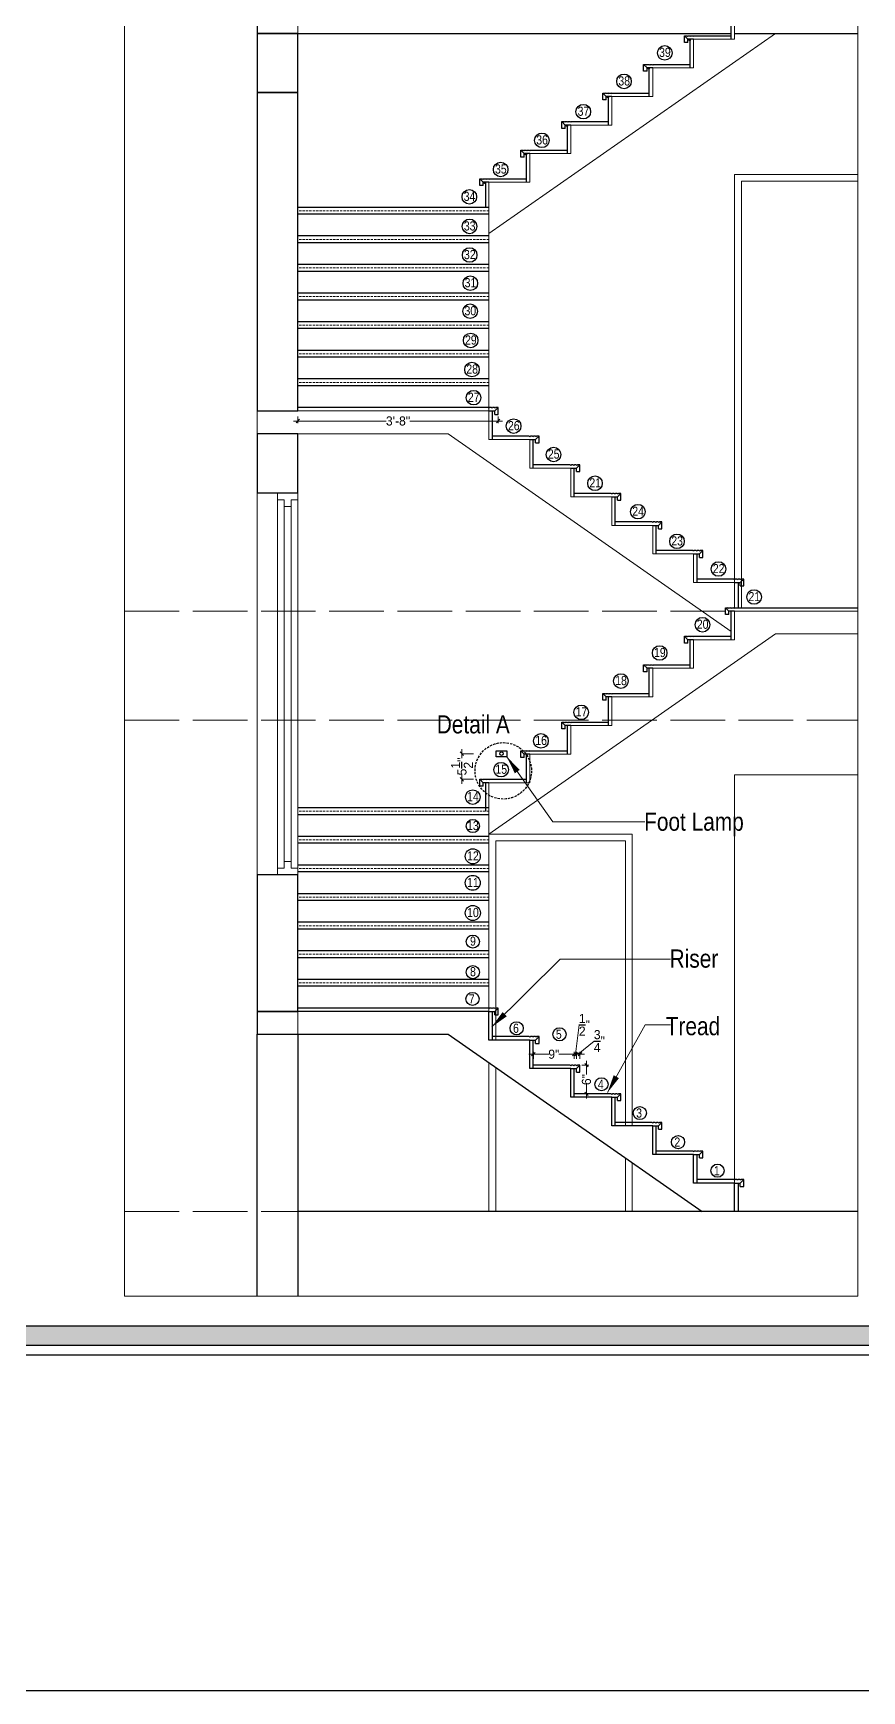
# Model space of a CAD drawing. Header units: millimetres. Extents: x 56222 to 3066687, y -650199 to -121287.
# Drawn here: x 151167.3 to 151349.5, y -180607.4 to -180243 of the extents above; entities that cross this region are included whole.
import ezdxf

# ---------------------------------------------------------------- set-up
doc = ezdxf.new("R2010")
doc.units = ezdxf.units.MM
doc.header["$MEASUREMENT"] = 0
doc.header["$PDMODE"] = 35
doc.linetypes.add('ACAD_ISO02W100', pattern=[15, 12, -3])
doc.linetypes.add('DASHED', pattern=[0.75, 0.5, -0.25])
doc.layers.get('Defpoints').update_dxf_attribs({"color": 220})
for name, color, linetype, lineweight in [('@~LEVEL GRID LINE', 43, 'ACAD_ISO02W100', 9), ('dim05', 1, 'Continuous', 13), ('GROUND FLOOR  ( PLINE )', 251, 'Continuous', 30), ('GROUND FLOOR ( STAIR )', 251, 'Continuous', 9), ('NAME PLATE', 7, 'Continuous', 25), ('SECOND FLOOR', 7, 'Continuous', 9), ('SECTION', 7, 'Continuous', 9), ('SECTION ( D~W~RaiL )', 250, 'Continuous', 18), ('SECTION ( PLine )', 251, 'Continuous', 30), ('SECTION ( SLAB PLine )', 104, 'Continuous', 30), ('wall', 7, 'Continuous', 30)]:
    doc.layers.add(name, color=color, linetype=linetype, lineweight=lineweight)
doc.layers.add('GROUND FLOOR  ( Text )', color=251, linetype='Continuous')
doc.styles.add('century g', font='GOTHIC.TTF')
doc.styles.add("Cn_BT_0'-0", font='swissc.ttf')
doc.styles.add('Cn_BT_9 ( BOLD )', font='swisscb.ttf', dxfattribs={"height": 9})
doc.dimstyles.new('Archana', dxfattribs={"dimtxt": 2, "dimasz": 0.75, "dimexe": 0.5, "dimexo": 0.5, "dimgap": 0, "dimtad": 0, "dimzin": 0, "dimdsep": 46, "dimlunit": 4, "dimtxsty": 'century g', "dimblk": 'OBLIQUE', "dimcen": 0, "dimdle": 1, "dimclrd": 256, "dimclre": 256, "dimclrt": 256, "dimadec": 0, "dimazin": 0, "dimtfac": 1, "dimtofl": 0, "dimtmove": 1, "dimatfit": 3, "dimfxl": 1, "dimfxlon": 1, "dimtolj": 1, "dimtzin": 0, "dimlwd": -1, "dimlwe": -1, "dimarcsym": 0})
doc.dimstyles.new('Cn_BT_9 ( BOLD )', dxfattribs={"dimtxt": 9, "dimasz": 5, "dimexe": 1.5, "dimexo": 0, "dimgap": 0.09, "dimtad": 0, "dimzin": 3, "dimdsep": 46, "dimlunit": 4, "dimtxsty": 'Cn_BT_9 ( BOLD )', "dimblk": 'DOT', "dimcen": 0.09, "dimdle": 1.5, "dimclrd": 251, "dimclre": 251, "dimclrt": 5, "dimadec": 0, "dimazin": 0, "dimtfac": 0.75, "dimtofl": 0, "dimtmove": 0, "dimatfit": 3, "dimfxl": 0, "dimtolj": 1, "dimtzin": 0, "dimlwd": 15, "dimlwe": 15, "dimarcsym": 0})

# ---------------------------------------------------------------- blocks, each defined once
blk = doc.blocks.new('_Oblique')
at = {"layer": 'wall', "color": 0, "lineweight": -2}
blk.add_line((-0.5, -0.5), (0.5, 0.5), dxfattribs=at)
blk = doc.blocks.new('*D253')
at = {"layer": 'Defpoints', "color": 0, "lineweight": 30, "transparency": 16777216}
for p in [(151277.23, -180469.31), (151286.23, -180467.5), (151286.23, -180470.66)]:
    blk.add_point(p, dxfattribs=at)
at = {"layer": 'dim05', "transparency": 16777216}
for p, q in [((151277.23, -180468.5), (151277.23, -180467)), ((151286.23, -180468.5), (151286.23, -180467))]:
    blk.add_line(p, q, dxfattribs=at)
at = {"layer": 'dim05', "color": 240, "true_color": 0xed1f24, "transparency": 16777216}
for p, q in [((151276.23, -180467.5), (151280.63, -180467.5)), ((151287.23, -180467.5), (151282.83, -180467.5))]:
    blk.add_line(p, q, dxfattribs=at)
at = {"layer": 'dim05', "color": 240, "true_color": 0xed1f24, "transparency": 16777216, "xscale": 0.75, "yscale": 0.75, "zscale": 0.75, "rotation": 180}
blk.add_blockref('_Oblique', (151277.23, -180467.5), dxfattribs=at)
at = {"layer": 'dim05', "color": 240, "true_color": 0xed1f24, "transparency": 16777216, "xscale": 0.75, "yscale": 0.75, "zscale": 0.75}
blk.add_blockref('_Oblique', (151286.23, -180467.5), dxfattribs=at)
at = {"layer": 'dim05', "color": 5, "lineweight": 25, "transparency": 16777216, "insert": (151281.73, -180467.5), "char_height": 2, "attachment_point": 5, "style": 'century g'}
blk.add_mtext('\\A1;9"', dxfattribs=at)
blk = doc.blocks.new('*D254')
at = {"layer": 'Defpoints', "color": 0, "lineweight": 30, "transparency": 16777216}
for p in [(151287.48, -180469.91), (151288.09, -180476.2), (151288.91, -180476.2)]:
    blk.add_point(p, dxfattribs=at)
at = {"layer": 'dim05', "transparency": 16777216}
for p, q in [((151287.91, -180469.91), (151289.41, -180469.91)), ((151288.1, -180476.2), (151289.41, -180476.2))]:
    blk.add_line(p, q, dxfattribs=at)
at = {"layer": 'dim05', "color": 240, "true_color": 0xed1f24, "transparency": 16777216}
for p, q in [((151288.91, -180468.91), (151288.91, -180471.98)), ((151288.91, -180477.2), (151288.91, -180474.13))]:
    blk.add_line(p, q, dxfattribs=at)
at = {"layer": 'dim05', "color": 240, "true_color": 0xed1f24, "transparency": 16777216, "xscale": 0.75, "yscale": 0.75, "zscale": 0.75}
for p, rotation in [((151288.91, -180469.91), 90), ((151288.91, -180476.2), 270)]:
    blk.add_blockref('_Oblique', p, dxfattribs=dict(at, rotation=rotation))
at = {"layer": 'dim05', "color": 5, "lineweight": 25, "transparency": 16777216, "insert": (151288.91, -180473.06), "char_height": 2, "attachment_point": 5, "rotation": 90, "style": 'century g'}
blk.add_mtext('\\A1;6"', dxfattribs=at)
blk = doc.blocks.new('_Dot')
at = {"color": 0, "linetype": 'ByBlock', "lineweight": -2}
blk.add_line((-0.5, 0), (-1, 0), dxfattribs=at)
at = {"color": 0, "linetype": 'ByBlock', "const_width": 0.5}
blk.add_lwpolyline([(-0.25, 0, 1), (0.25, 0, 1)], format="xyb", close=True, dxfattribs=at)
blk = doc.blocks.new('LAYOUT FILE')
at = {"layer": 'NAME PLATE', "true_color": 0xd39e00}
h = blk.add_hatch(color=42, dxfattribs=at)
h.paths.add_polyline_path([(3346889.83, -513806.18), (3346889.83, -514260.7), (3347535.56, -514260.7), (3347535.56, -513806.18)])
h.paths.add_polyline_path([(3346894.36, -513810.71), (3347531.03, -513810.71), (3347531.03, -514256.17), (3346894.36, -514256.17)], flags=16)
at = {"layer": 'NAME PLATE', "color": 42, "true_color": 0xd39e00}
for points in [[(3346887.56, -513803.91), (3347537.83, -513803.91), (3347537.83, -514262.96), (3346887.56, -514262.96)], [(3346889.83, -513806.18), (3347535.56, -513806.18), (3347535.56, -514260.7), (3346889.83, -514260.7)], [(3346894.36, -513810.71), (3347531.03, -513810.71), (3347531.03, -514256.17), (3346894.36, -514256.17)]]:
    blk.add_lwpolyline(points, close=True, dxfattribs=at)
blk = doc.blocks.new('*D307')
at = {"layer": 'Defpoints', "color": 0, "lineweight": 30, "transparency": 16777216}
for p in [(151286.23, -180470.66), (151286.73, -180467.5), (151286.73, -180470.66)]:
    blk.add_point(p, dxfattribs=at)
at = {"layer": 'dim05', "color": 240, "true_color": 0xed1f24, "transparency": 16777216}
for p, q in [((151286.48, -180467.5), (151287.33, -180461.02)), ((151285.23, -180467.5), (151287.73, -180467.5))]:
    blk.add_line(p, q, dxfattribs=at)
at = {"layer": 'dim05', "transparency": 16777216}
for p, q in [((151286.23, -180468.5), (151286.23, -180467)), ((151286.73, -180468.5), (151286.73, -180467))]:
    blk.add_line(p, q, dxfattribs=at)
at = {"layer": 'dim05', "color": 240, "true_color": 0xed1f24, "transparency": 16777216, "xscale": 0.75, "yscale": 0.75, "zscale": 0.75, "rotation": 180}
blk.add_blockref('_Oblique', (151286.23, -180467.5), dxfattribs=at)
at = {"layer": 'dim05', "color": 240, "true_color": 0xed1f24, "transparency": 16777216, "xscale": 0.75, "yscale": 0.75, "zscale": 0.75}
blk.add_blockref('_Oblique', (151286.73, -180467.5), dxfattribs=at)
at = {"layer": 'dim05', "color": 5, "lineweight": 25, "transparency": 16777216, "insert": (151288.46, -180461.02), "char_height": 2, "attachment_point": 5, "style": 'century g'}
blk.add_mtext('\\A1;{\\H1x;\\S1/2;}"', dxfattribs=at)
blk = doc.blocks.new('*D308')
at = {"layer": 'Defpoints', "color": 0, "lineweight": 30, "transparency": 16777216}
for p in [(151286.73, -180470.66), (151287.48, -180467.5), (151287.48, -180470.66)]:
    blk.add_point(p, dxfattribs=at)
at = {"layer": 'dim05', "transparency": 16777216}
for p, q in [((151286.73, -180468.5), (151286.73, -180467)), ((151287.48, -180468.5), (151287.48, -180467))]:
    blk.add_line(p, q, dxfattribs=at)
at = {"layer": 'dim05', "color": 240, "true_color": 0xed1f24, "transparency": 16777216}
for p, q in [((151287.1, -180467.5), (151290.61, -180464.59)), ((151285.73, -180467.5), (151288.48, -180467.5))]:
    blk.add_line(p, q, dxfattribs=at)
at = {"layer": 'dim05', "color": 240, "true_color": 0xed1f24, "transparency": 16777216, "xscale": 0.75, "yscale": 0.75, "zscale": 0.75, "rotation": 180}
blk.add_blockref('_Oblique', (151286.73, -180467.5), dxfattribs=at)
at = {"layer": 'dim05', "color": 240, "true_color": 0xed1f24, "transparency": 16777216, "xscale": 0.75, "yscale": 0.75, "zscale": 0.75}
blk.add_blockref('_Oblique', (151287.48, -180467.5), dxfattribs=at)
at = {"layer": 'dim05', "color": 5, "lineweight": 25, "transparency": 16777216, "insert": (151291.75, -180464.59), "char_height": 2, "attachment_point": 5, "style": 'century g'}
blk.add_mtext('\\A1;{\\H1x;\\S3/4;}"', dxfattribs=at)
blk = doc.blocks.new('*D309')
at = {"layer": 'Defpoints', "color": 0, "lineweight": 30, "transparency": 16777216}
for p in [(151225.48, -180326.09), (151269.48, -180326.84), (151269.48, -180328.3)]:
    blk.add_point(p, dxfattribs=at)
at = {"layer": 'dim05', "color": 240, "true_color": 0xed1f24, "transparency": 16777216}
for p, q in [((151224.48, -180328.3), (151244.85, -180328.3)), ((151270.48, -180328.3), (151250.11, -180328.3))]:
    blk.add_line(p, q, dxfattribs=at)
at = {"layer": 'dim05', "transparency": 16777216}
for p, q in [((151225.48, -180327.3), (151225.48, -180328.8)), ((151269.48, -180327.3), (151269.48, -180328.8))]:
    blk.add_line(p, q, dxfattribs=at)
at = {"layer": 'dim05', "color": 240, "true_color": 0xed1f24, "transparency": 16777216, "xscale": 0.75, "yscale": 0.75, "zscale": 0.75, "rotation": 180}
blk.add_blockref('_Oblique', (151225.48, -180328.3), dxfattribs=at)
at = {"layer": 'dim05', "color": 240, "true_color": 0xed1f24, "transparency": 16777216, "xscale": 0.75, "yscale": 0.75, "zscale": 0.75}
blk.add_blockref('_Oblique', (151269.48, -180328.3), dxfattribs=at)
at = {"layer": 'dim05', "color": 5, "lineweight": 25, "transparency": 16777216, "insert": (151247.48, -180328.3), "char_height": 2, "attachment_point": 5, "style": 'century g'}
blk.add_mtext('\\A1;3\'-8"', dxfattribs=at)
blk = doc.blocks.new('*D311')
at = {"layer": 'Defpoints', "color": 0, "lineweight": 30, "transparency": 16777216}
for p in [(151269.07, -180401.43), (151261.53, -180407.06), (151269.07, -180407.06)]:
    blk.add_point(p, dxfattribs=at)
at = {"layer": 'dim05', "transparency": 16777216}
for p, q in [((151264.07, -180401.43), (151261.43, -180401.43)), ((151264.07, -180407.06), (151261.43, -180407.06))]:
    blk.add_line(p, q, dxfattribs=at)
at = {"layer": 'dim05', "color": 240, "true_color": 0xed1f24, "transparency": 16777216}
for p, q in [((151261.53, -180400.43), (151261.53, -180402.41)), ((151261.53, -180408.06), (151261.53, -180406.08))]:
    blk.add_line(p, q, dxfattribs=at)
at = {"layer": 'dim05', "color": 240, "true_color": 0xed1f24, "transparency": 16777216, "xscale": 0.75, "yscale": 0.75, "zscale": 0.75}
for p, rotation in [((151261.53, -180401.43), 90), ((151261.53, -180407.06), 270)]:
    blk.add_blockref('_Oblique', p, dxfattribs=dict(at, rotation=rotation))
at = {"layer": 'dim05', "color": 5, "lineweight": 25, "transparency": 16777216, "insert": (151261.53, -180404.24), "char_height": 2, "attachment_point": 5, "rotation": 90, "style": 'century g'}
blk.add_mtext('\\A1;5{\\H1x;\\S1/2;}"', dxfattribs=at)

msp = doc.modelspace()

# ---------------------------------------------------------------- linework, layer by layer
at = {"layer": '@~LEVEL GRID LINE'}
for p, q in [((151187.371, -180370.091), (151348.581, -180370.091)), ((151187.371, -180370.091), (151348.581, -180370.091)), ((151187.371, -180394.091), (151348.581, -180394.091)), ((151187.371, -180502.091), (151348.581, -180502.091)), ((151187.371, -180502.091), (151348.581, -180502.091))]:
    msp.add_line(p, q, dxfattribs=at)
at = {"layer": 'dim05', "color": 3, "lineweight": 30}
msp.add_lwpolyline([(150905.266, -180044.161), (151644.318, -180044.161), (151644.318, -180607.434), (150905.266, -180607.434)], close=True, dxfattribs=at)
at = {"layer": 'GROUND FLOOR  ( PLINE )', "lineweight": 0}
msp.add_lwpolyline([(151187.371, -180176.383), (151348.581, -180176.383), (151348.581, -180520.685), (151187.371, -180520.685)], close=True, dxfattribs=at)
at = {"layer": 'GROUND FLOOR ( STAIR )', "color": 32, "lineweight": 30, "true_color": 0xcd6928}
msp.add_lwpolyline([(151269.069, -180400.77), (151271.394, -180400.77), (151271.394, -180402.094), (151269.069, -180402.094)], close=True, dxfattribs=at)
msp.add_circle((151270.231, -180401.432), 0.39, dxfattribs=at)
at = {"layer": 'SECOND FLOOR', "color": 244, "lineweight": 30, "true_color": 0x991b1e}
for p, q in [((151320.727, -180244.377), (151320.727, -180238.341)), ((151310.477, -180243.627), (151311.012, -180243.627)), ((151310.477, -180244.377), (151310.477, -180243.627)), ((151310.477, -180243.627), (151311.227, -180244.377)), ((151310.477, -180245.127), (151310.477, -180244.377)), ((151311.144, -180243.76), (151311.012, -180243.627)), ((151311.144, -180243.76), (151311.275, -180243.627)), ((151312.477, -180244.377), (151311.227, -180244.377)), ((151311.227, -180245.127), (151311.227, -180244.377)), ((151311.275, -180243.627), (151311.679, -180243.627)), ((151311.81, -180243.76), (151311.679, -180243.627)), ((151311.727, -180250.662), (151311.727, -180244.377)), ((151311.81, -180243.76), (151311.942, -180243.627)), ((151311.942, -180243.627), (151312.345, -180243.627)), ((151312.477, -180243.76), (151312.345, -180243.627)), ((151312.477, -180243.76), (151312.609, -180243.627)), ((151312.609, -180243.627), (151320.727, -180243.627)), ((151311.227, -180245.127), (151310.477, -180245.127)), ((151301.477, -180249.912), (151302.012, -180249.912)), ((151301.477, -180250.662), (151301.477, -180249.912)), ((151301.477, -180249.912), (151302.227, -180250.662)), ((151301.477, -180251.412), (151301.477, -180250.662)), ((151302.227, -180251.412), (151301.477, -180251.412)), ((151302.144, -180250.046), (151302.012, -180249.912)), ((151302.144, -180250.046), (151302.275, -180249.912)), ((151303.477, -180250.662), (151302.227, -180250.662)), ((151302.227, -180251.412), (151302.227, -180250.662)), ((151302.275, -180249.912), (151302.679, -180249.912)), ((151302.81, -180250.046), (151302.679, -180249.912)), ((151302.727, -180256.948), (151302.727, -180250.912)), ((151302.81, -180250.046), (151302.942, -180249.912)), ((151302.942, -180249.912), (151303.345, -180249.912)), ((151303.477, -180250.046), (151303.345, -180249.912)), ((151303.477, -180250.046), (151303.609, -180249.912)), ((151303.609, -180249.912), (151311.727, -180249.912)), ((151292.477, -180256.198), (151293.012, -180256.198)), ((151292.477, -180256.948), (151292.477, -180256.198)), ((151292.477, -180256.198), (151293.227, -180256.948)), ((151292.477, -180257.698), (151292.477, -180256.948)), ((151293.227, -180257.698), (151292.477, -180257.698)), ((151293.144, -180256.332), (151293.012, -180256.198)), ((151293.144, -180256.332), (151293.275, -180256.198)), ((151294.477, -180256.948), (151293.227, -180256.948)), ((151293.227, -180257.698), (151293.227, -180256.948)), ((151293.275, -180256.198), (151293.679, -180256.198)), ((151293.81, -180256.332), (151293.679, -180256.198)), ((151293.727, -180263.234), (151293.727, -180257.198)), ((151293.81, -180256.332), (151293.942, -180256.198)), ((151293.942, -180256.198), (151294.345, -180256.198)), ((151294.477, -180256.332), (151294.345, -180256.198)), ((151294.477, -180256.332), (151294.609, -180256.198)), ((151294.609, -180256.198), (151302.727, -180256.198)), ((151283.477, -180262.484), (151284.012, -180262.484)), ((151283.477, -180263.234), (151283.477, -180262.484)), ((151283.477, -180262.484), (151284.227, -180263.234)), ((151284.144, -180262.617), (151284.012, -180262.484)), ((151284.144, -180262.617), (151284.275, -180262.484)), ((151284.275, -180262.484), (151284.679, -180262.484)), ((151284.81, -180262.617), (151284.679, -180262.484)), ((151284.81, -180262.617), (151284.942, -180262.484)), ((151284.942, -180262.484), (151285.345, -180262.484)), ((151285.477, -180262.617), (151285.345, -180262.484)), ((151285.477, -180262.617), (151285.609, -180262.484)), ((151285.609, -180262.484), (151293.727, -180262.484)), ((151283.477, -180263.984), (151283.477, -180263.234)), ((151284.227, -180263.984), (151283.477, -180263.984)), ((151285.477, -180263.234), (151284.227, -180263.234)), ((151284.227, -180263.984), (151284.227, -180263.234)), ((151284.727, -180269.52), (151284.727, -180263.52)), ((151274.477, -180268.77), (151275.012, -180268.77)), ((151274.477, -180269.52), (151274.477, -180268.77)), ((151274.477, -180268.77), (151275.227, -180269.52)), ((151274.477, -180270.27), (151274.477, -180269.52)), ((151275.227, -180270.27), (151274.477, -180270.27)), ((151275.144, -180268.903), (151275.012, -180268.77)), ((151275.144, -180268.903), (151275.275, -180268.77)), ((151276.477, -180269.52), (151275.227, -180269.52)), ((151275.227, -180270.27), (151275.227, -180269.52)), ((151275.275, -180268.77), (151275.679, -180268.77)), ((151275.81, -180268.903), (151275.679, -180268.77)), ((151275.727, -180275.805), (151275.727, -180269.77)), ((151275.81, -180268.903), (151275.942, -180268.77)), ((151275.942, -180268.77), (151276.345, -180268.77)), ((151276.477, -180268.903), (151276.345, -180268.77)), ((151276.477, -180268.903), (151276.609, -180268.77)), ((151276.609, -180268.77), (151284.727, -180268.77)), ((151265.477, -180275.055), (151266.012, -180275.055)), ((151265.477, -180275.805), (151265.477, -180275.055)), ((151265.477, -180275.055), (151266.227, -180275.805)), ((151265.477, -180276.555), (151265.477, -180275.805)), ((151266.227, -180276.555), (151265.477, -180276.555)), ((151266.144, -180275.189), (151266.012, -180275.055)), ((151266.144, -180275.189), (151266.275, -180275.055)), ((151267.477, -180275.805), (151266.227, -180275.805)), ((151266.227, -180276.555), (151266.227, -180275.805)), ((151266.275, -180275.055), (151266.679, -180275.055)), ((151266.81, -180275.189), (151266.679, -180275.055)), ((151266.727, -180275.805), (151266.727, -180281.341)), ((151266.81, -180275.189), (151266.942, -180275.055)), ((151266.942, -180275.055), (151267.345, -180275.055)), ((151267.477, -180275.189), (151267.345, -180275.055)), ((151267.477, -180275.189), (151267.609, -180275.055)), ((151267.609, -180275.055), (151275.727, -180275.055)), ((151267.345, -180325.341), (151225.477, -180325.341)), ((151267.477, -180325.474), (151267.345, -180325.341)), ((151267.477, -180325.474), (151267.609, -180325.341)), ((151267.477, -180326.091), (151268.727, -180326.091)), ((151268.012, -180325.341), (151267.609, -180325.341)), ((151268.144, -180325.474), (151268.012, -180325.341)), ((151268.144, -180325.474), (151268.275, -180325.341)), ((151268.227, -180332.377), (151268.227, -180326.091)), ((151268.679, -180325.341), (151268.275, -180325.341)), ((151268.81, -180325.474), (151268.679, -180325.341)), ((151269.477, -180325.341), (151268.727, -180326.091)), ((151268.727, -180326.841), (151268.727, -180326.091)), ((151268.727, -180326.841), (151269.477, -180326.841)), ((151268.81, -180325.474), (151268.942, -180325.341)), ((151269.477, -180325.341), (151268.942, -180325.341)), ((151269.477, -180326.091), (151269.477, -180325.341)), ((151269.477, -180326.841), (151269.477, -180326.091)), ((151276.345, -180331.627), (151268.227, -180331.627)), ((151276.477, -180331.76), (151276.345, -180331.627)), ((151276.477, -180331.76), (151276.609, -180331.627)), ((151277.012, -180331.627), (151276.609, -180331.627)), ((151277.144, -180331.76), (151277.012, -180331.627)), ((151277.144, -180331.76), (151277.275, -180331.627)), ((151277.679, -180331.627), (151277.275, -180331.627)), ((151277.81, -180331.76), (151277.679, -180331.627)), ((151278.477, -180331.627), (151277.727, -180332.377)), ((151277.81, -180331.76), (151277.942, -180331.627)), ((151278.477, -180331.627), (151277.942, -180331.627)), ((151278.477, -180332.377), (151278.477, -180331.627)), ((151276.477, -180332.377), (151277.727, -180332.377)), ((151277.227, -180338.662), (151277.227, -180332.377)), ((151277.727, -180333.127), (151277.727, -180332.377)), ((151277.727, -180333.127), (151278.477, -180333.127)), ((151278.477, -180333.127), (151278.477, -180332.377)), ((151285.345, -180337.912), (151277.227, -180337.912)), ((151285.477, -180338.046), (151285.345, -180337.912)), ((151285.477, -180338.046), (151285.609, -180337.912)), ((151285.477, -180338.662), (151286.727, -180338.662)), ((151286.012, -180337.912), (151285.609, -180337.912)), ((151286.144, -180338.046), (151286.012, -180337.912)), ((151286.144, -180338.046), (151286.275, -180337.912)), ((151286.227, -180344.948), (151286.227, -180338.662)), ((151286.679, -180337.912), (151286.275, -180337.912)), ((151286.81, -180338.046), (151286.679, -180337.912)), ((151287.477, -180337.912), (151286.727, -180338.662)), ((151286.727, -180339.412), (151286.727, -180338.662)), ((151286.727, -180339.412), (151287.477, -180339.412)), ((151286.81, -180338.046), (151286.942, -180337.912)), ((151287.477, -180337.912), (151286.942, -180337.912)), ((151287.477, -180338.662), (151287.477, -180337.912)), ((151287.477, -180339.412), (151287.477, -180338.662)), ((151294.345, -180344.198), (151286.227, -180344.198)), ((151294.477, -180344.332), (151294.345, -180344.198)), ((151294.477, -180344.332), (151294.609, -180344.198)), ((151294.477, -180344.948), (151295.727, -180344.948)), ((151295.012, -180344.198), (151294.609, -180344.198)), ((151295.144, -180344.332), (151295.012, -180344.198)), ((151295.144, -180344.332), (151295.275, -180344.198)), ((151295.227, -180351.234), (151295.227, -180344.948)), ((151295.679, -180344.198), (151295.275, -180344.198)), ((151295.81, -180344.332), (151295.679, -180344.198)), ((151296.477, -180344.198), (151295.727, -180344.948)), ((151295.727, -180345.698), (151295.727, -180344.948)), ((151295.727, -180345.698), (151296.477, -180345.698)), ((151295.81, -180344.332), (151295.942, -180344.198)), ((151296.477, -180344.198), (151295.942, -180344.198)), ((151296.477, -180344.948), (151296.477, -180344.198)), ((151296.477, -180345.698), (151296.477, -180344.948)), ((151303.345, -180350.484), (151295.227, -180350.484)), ((151303.477, -180350.617), (151303.345, -180350.484)), ((151303.477, -180350.617), (151303.609, -180350.484)), ((151304.012, -180350.484), (151303.609, -180350.484)), ((151304.144, -180350.617), (151304.012, -180350.484)), ((151304.144, -180350.617), (151304.275, -180350.484)), ((151304.679, -180350.484), (151304.275, -180350.484)), ((151304.81, -180350.617), (151304.679, -180350.484)), ((151305.477, -180350.484), (151304.727, -180351.234)), ((151304.81, -180350.617), (151304.942, -180350.484)), ((151305.477, -180350.484), (151304.942, -180350.484)), ((151305.477, -180351.234), (151305.477, -180350.484)), ((151303.477, -180351.234), (151304.727, -180351.234)), ((151304.227, -180357.52), (151304.227, -180351.234)), ((151304.727, -180351.984), (151304.727, -180351.234)), ((151304.727, -180351.984), (151305.477, -180351.984)), ((151305.477, -180351.984), (151305.477, -180351.234)), ((151312.345, -180356.77), (151304.227, -180356.77)), ((151312.477, -180356.903), (151312.345, -180356.77)), ((151312.477, -180356.903), (151312.609, -180356.77)), ((151312.477, -180357.52), (151313.727, -180357.52)), ((151313.012, -180356.77), (151312.609, -180356.77)), ((151313.144, -180356.903), (151313.012, -180356.77)), ((151313.144, -180356.903), (151313.275, -180356.77)), ((151313.227, -180363.805), (151313.227, -180357.52)), ((151313.679, -180356.77), (151313.275, -180356.77)), ((151313.81, -180356.903), (151313.679, -180356.77)), ((151314.477, -180356.77), (151313.727, -180357.52)), ((151313.727, -180358.27), (151313.727, -180357.52)), ((151313.81, -180356.903), (151313.942, -180356.77)), ((151314.477, -180356.77), (151313.942, -180356.77)), ((151314.477, -180357.52), (151314.477, -180356.77)), ((151314.477, -180358.27), (151314.477, -180357.52)), ((151313.727, -180358.27), (151314.477, -180358.27)), ((151321.345, -180363.055), (151313.227, -180363.055)), ((151321.477, -180363.189), (151321.345, -180363.055)), ((151321.477, -180363.189), (151321.609, -180363.055)), ((151321.477, -180363.805), (151322.727, -180363.805)), ((151322.012, -180363.055), (151321.609, -180363.055)), ((151322.144, -180363.189), (151322.012, -180363.055)), ((151322.144, -180363.189), (151322.275, -180363.055)), ((151322.227, -180363.805), (151322.227, -180369.341)), ((151322.679, -180363.055), (151322.275, -180363.055)), ((151322.81, -180363.189), (151322.679, -180363.055)), ((151323.477, -180363.055), (151322.727, -180363.805)), ((151322.727, -180364.555), (151322.727, -180363.805)), ((151322.727, -180364.555), (151323.477, -180364.555)), ((151322.81, -180363.189), (151322.942, -180363.055)), ((151323.477, -180363.055), (151322.942, -180363.055)), ((151323.477, -180363.805), (151323.477, -180363.055)), ((151323.477, -180364.555), (151323.477, -180363.805)), ((151319.477, -180369.341), (151320.012, -180369.341)), ((151319.477, -180370.091), (151319.477, -180369.341)), ((151319.477, -180369.341), (151320.227, -180370.091)), ((151319.477, -180370.841), (151319.477, -180370.091)), ((151320.227, -180370.841), (151319.477, -180370.841)), ((151320.144, -180369.474), (151320.012, -180369.341)), ((151320.144, -180369.474), (151320.275, -180369.341)), ((151321.477, -180370.091), (151320.227, -180370.091)), ((151320.227, -180370.841), (151320.227, -180370.091)), ((151320.275, -180369.341), (151320.679, -180369.341)), ((151320.81, -180369.474), (151320.679, -180369.341)), ((151320.727, -180376.377), (151320.727, -180370.091)), ((151320.81, -180369.474), (151320.942, -180369.341)), ((151320.942, -180369.341), (151321.345, -180369.341)), ((151321.477, -180369.474), (151321.345, -180369.341)), ((151321.477, -180369.474), (151321.609, -180369.341)), ((151321.609, -180369.341), (151348.581, -180369.341)), ((151310.477, -180375.627), (151311.012, -180375.627)), ((151310.477, -180376.377), (151310.477, -180375.627)), ((151310.477, -180375.627), (151311.227, -180376.377)), ((151311.144, -180375.76), (151311.012, -180375.627)), ((151311.144, -180375.76), (151311.275, -180375.627)), ((151311.275, -180375.627), (151311.679, -180375.627)), ((151311.81, -180375.76), (151311.679, -180375.627)), ((151311.81, -180375.76), (151311.942, -180375.627)), ((151311.942, -180375.627), (151312.345, -180375.627)), ((151312.477, -180375.76), (151312.345, -180375.627)), ((151312.477, -180375.76), (151312.609, -180375.627)), ((151312.609, -180375.627), (151320.727, -180375.627)), ((151310.477, -180377.127), (151310.477, -180376.377)), ((151311.227, -180377.127), (151310.477, -180377.127)), ((151312.477, -180376.377), (151311.227, -180376.377)), ((151311.227, -180377.127), (151311.227, -180376.377)), ((151311.727, -180382.662), (151311.727, -180376.377)), ((151301.477, -180381.912), (151302.012, -180381.912)), ((151301.477, -180382.662), (151301.477, -180381.912)), ((151301.477, -180381.912), (151302.227, -180382.662)), ((151301.477, -180383.412), (151301.477, -180382.662)), ((151302.144, -180382.046), (151302.012, -180381.912)), ((151302.144, -180382.046), (151302.275, -180381.912)), ((151303.477, -180382.662), (151302.227, -180382.662)), ((151302.227, -180383.412), (151302.227, -180382.662)), ((151302.275, -180381.912), (151302.679, -180381.912)), ((151302.81, -180382.046), (151302.679, -180381.912)), ((151302.727, -180388.948), (151302.727, -180382.662)), ((151302.81, -180382.046), (151302.942, -180381.912)), ((151302.942, -180381.912), (151303.345, -180381.912)), ((151303.477, -180382.046), (151303.345, -180381.912)), ((151303.477, -180382.046), (151303.609, -180381.912)), ((151303.609, -180381.912), (151311.727, -180381.912)), ((151302.227, -180383.412), (151301.477, -180383.412)), ((151292.477, -180388.198), (151293.012, -180388.198)), ((151292.477, -180388.948), (151292.477, -180388.198)), ((151292.477, -180388.198), (151293.227, -180388.948)), ((151292.477, -180389.698), (151292.477, -180388.948)), ((151293.227, -180389.698), (151292.477, -180389.698)), ((151293.144, -180388.332), (151293.012, -180388.198)), ((151293.144, -180388.332), (151293.275, -180388.198)), ((151294.477, -180388.948), (151293.227, -180388.948)), ((151293.227, -180389.698), (151293.227, -180388.948)), ((151293.275, -180388.198), (151293.679, -180388.198)), ((151293.81, -180388.332), (151293.679, -180388.198)), ((151293.727, -180395.234), (151293.727, -180388.948)), ((151293.81, -180388.332), (151293.942, -180388.198)), ((151293.942, -180388.198), (151294.345, -180388.198)), ((151294.477, -180388.332), (151294.345, -180388.198)), ((151294.477, -180388.332), (151294.609, -180388.198)), ((151294.609, -180388.198), (151302.727, -180388.198)), ((151283.477, -180394.484), (151284.012, -180394.484)), ((151283.477, -180395.234), (151283.477, -180394.484)), ((151283.477, -180394.484), (151284.227, -180395.234)), ((151283.477, -180395.984), (151283.477, -180395.234)), ((151284.227, -180395.984), (151283.477, -180395.984)), ((151284.144, -180394.617), (151284.012, -180394.484)), ((151284.144, -180394.617), (151284.275, -180394.484)), ((151285.477, -180395.234), (151284.227, -180395.234)), ((151284.227, -180395.984), (151284.227, -180395.234)), ((151284.275, -180394.484), (151284.679, -180394.484)), ((151284.81, -180394.617), (151284.679, -180394.484)), ((151284.727, -180401.52), (151284.727, -180395.234)), ((151284.81, -180394.617), (151284.942, -180394.484)), ((151284.942, -180394.484), (151285.345, -180394.484)), ((151285.477, -180394.617), (151285.345, -180394.484)), ((151285.477, -180394.617), (151285.609, -180394.484)), ((151285.609, -180394.484), (151293.727, -180394.484)), ((151274.477, -180400.77), (151275.012, -180400.77)), ((151274.477, -180401.52), (151274.477, -180400.77)), ((151274.477, -180400.77), (151275.227, -180401.52)), ((151274.477, -180402.27), (151274.477, -180401.52)), ((151275.144, -180400.903), (151275.012, -180400.77)), ((151275.144, -180400.903), (151275.275, -180400.77)), ((151276.477, -180401.52), (151275.227, -180401.52)), ((151275.227, -180402.27), (151275.227, -180401.52)), ((151275.275, -180400.77), (151275.679, -180400.77)), ((151275.81, -180400.903), (151275.679, -180400.77)), ((151275.727, -180407.805), (151275.727, -180401.52)), ((151275.81, -180400.903), (151275.942, -180400.77)), ((151275.942, -180400.77), (151276.345, -180400.77)), ((151276.477, -180400.903), (151276.345, -180400.77)), ((151276.477, -180400.903), (151276.609, -180400.77)), ((151276.609, -180400.77), (151284.727, -180400.77)), ((151275.227, -180402.27), (151274.477, -180402.27)), ((151265.477, -180407.055), (151266.012, -180407.055)), ((151265.477, -180407.805), (151265.477, -180407.055)), ((151265.477, -180407.055), (151266.227, -180407.805)), ((151265.477, -180408.555), (151265.477, -180407.805)), ((151266.227, -180408.555), (151265.477, -180408.555)), ((151266.144, -180407.189), (151266.012, -180407.055)), ((151266.144, -180407.189), (151266.275, -180407.055)), ((151267.477, -180407.805), (151266.227, -180407.805)), ((151266.227, -180408.555), (151266.227, -180407.805)), ((151266.275, -180407.055), (151266.679, -180407.055)), ((151266.81, -180407.189), (151266.679, -180407.055)), ((151266.727, -180407.805), (151266.727, -180414.091)), ((151266.81, -180407.189), (151266.942, -180407.055)), ((151266.942, -180407.055), (151267.345, -180407.055)), ((151267.477, -180407.189), (151267.345, -180407.055)), ((151267.477, -180407.189), (151267.609, -180407.055)), ((151267.609, -180407.055), (151275.727, -180407.055)), ((151267.345, -180457.341), (151225.477, -180457.341)), ((151267.477, -180457.474), (151267.345, -180457.341)), ((151267.477, -180457.474), (151267.609, -180457.341)), ((151267.477, -180458.091), (151268.727, -180458.091)), ((151268.012, -180457.341), (151267.609, -180457.341)), ((151268.144, -180457.474), (151268.012, -180457.341)), ((151268.144, -180457.474), (151268.275, -180457.341)), ((151268.227, -180464.377), (151268.227, -180458.091)), ((151268.679, -180457.341), (151268.275, -180457.341)), ((151268.81, -180457.474), (151268.679, -180457.341)), ((151269.477, -180457.341), (151268.727, -180458.091)), ((151268.727, -180458.841), (151268.727, -180458.091)), ((151268.727, -180458.841), (151269.477, -180458.841)), ((151268.81, -180457.474), (151268.942, -180457.341)), ((151269.477, -180457.341), (151268.942, -180457.341)), ((151269.477, -180458.091), (151269.477, -180457.341)), ((151269.477, -180458.841), (151269.477, -180458.091)), ((151276.345, -180463.627), (151268.227, -180463.627)), ((151276.477, -180463.76), (151276.345, -180463.627)), ((151276.477, -180463.76), (151276.609, -180463.627)), ((151276.477, -180464.377), (151277.727, -180464.377)), ((151277.012, -180463.627), (151276.609, -180463.627)), ((151277.144, -180463.76), (151277.012, -180463.627)), ((151277.144, -180463.76), (151277.275, -180463.627)), ((151277.227, -180470.662), (151277.227, -180464.377)), ((151277.679, -180463.627), (151277.275, -180463.627)), ((151277.81, -180463.76), (151277.679, -180463.627)), ((151278.477, -180463.627), (151277.727, -180464.377)), ((151277.727, -180465.127), (151277.727, -180464.377)), ((151277.727, -180465.127), (151278.477, -180465.127)), ((151277.81, -180463.76), (151277.942, -180463.627)), ((151278.477, -180463.627), (151277.942, -180463.627)), ((151278.477, -180464.377), (151278.477, -180463.627)), ((151278.477, -180465.127), (151278.477, -180464.377)), ((151285.345, -180469.912), (151277.227, -180469.912)), ((151285.477, -180470.046), (151285.345, -180469.912)), ((151285.477, -180470.046), (151285.609, -180469.912)), ((151285.477, -180470.662), (151286.727, -180470.662)), ((151286.012, -180469.912), (151285.609, -180469.912)), ((151286.144, -180470.046), (151286.012, -180469.912)), ((151286.144, -180470.046), (151286.275, -180469.912)), ((151286.227, -180476.948), (151286.227, -180470.662)), ((151286.679, -180469.912), (151286.275, -180469.912)), ((151286.81, -180470.046), (151286.679, -180469.912)), ((151287.477, -180469.912), (151286.727, -180470.662)), ((151286.727, -180471.412), (151286.727, -180470.662)), ((151286.81, -180470.046), (151286.942, -180469.912)), ((151287.477, -180469.912), (151286.942, -180469.912)), ((151287.477, -180470.662), (151287.477, -180469.912)), ((151287.477, -180471.412), (151287.477, -180470.662)), ((151286.727, -180471.412), (151287.477, -180471.412)), ((151294.345, -180476.198), (151286.227, -180476.198)), ((151294.477, -180476.332), (151294.345, -180476.198)), ((151294.477, -180476.332), (151294.609, -180476.198)), ((151294.477, -180476.948), (151295.727, -180476.948)), ((151295.012, -180476.198), (151294.609, -180476.198)), ((151295.144, -180476.332), (151295.012, -180476.198)), ((151295.144, -180476.332), (151295.275, -180476.198)), ((151295.227, -180483.234), (151295.227, -180476.948)), ((151295.679, -180476.198), (151295.275, -180476.198)), ((151295.81, -180476.332), (151295.679, -180476.198)), ((151296.477, -180476.198), (151295.727, -180476.948)), ((151295.727, -180477.698), (151295.727, -180476.948)), ((151295.727, -180477.698), (151296.477, -180477.698)), ((151295.81, -180476.332), (151295.942, -180476.198)), ((151296.477, -180476.198), (151295.942, -180476.198)), ((151296.477, -180476.948), (151296.477, -180476.198)), ((151296.477, -180477.698), (151296.477, -180476.948)), ((151303.345, -180482.484), (151295.227, -180482.484)), ((151303.477, -180482.617), (151303.345, -180482.484)), ((151303.477, -180482.617), (151303.609, -180482.484)), ((151303.477, -180483.234), (151304.727, -180483.234)), ((151304.012, -180482.484), (151303.609, -180482.484)), ((151304.144, -180482.617), (151304.012, -180482.484)), ((151304.144, -180482.617), (151304.275, -180482.484)), ((151304.227, -180489.52), (151304.227, -180483.234)), ((151304.679, -180482.484), (151304.275, -180482.484)), ((151304.81, -180482.617), (151304.679, -180482.484)), ((151305.477, -180482.484), (151304.727, -180483.234)), ((151304.727, -180483.984), (151304.727, -180483.234)), ((151304.727, -180483.984), (151305.477, -180483.984)), ((151304.81, -180482.617), (151304.942, -180482.484)), ((151305.477, -180482.484), (151304.942, -180482.484)), ((151305.477, -180483.234), (151305.477, -180482.484)), ((151305.477, -180483.984), (151305.477, -180483.234)), ((151312.345, -180488.77), (151304.227, -180488.77)), ((151312.477, -180488.903), (151312.345, -180488.77)), ((151312.477, -180488.903), (151312.609, -180488.77)), ((151313.012, -180488.77), (151312.609, -180488.77)), ((151313.144, -180488.903), (151313.012, -180488.77)), ((151313.144, -180488.903), (151313.275, -180488.77)), ((151313.679, -180488.77), (151313.275, -180488.77)), ((151313.81, -180488.903), (151313.679, -180488.77)), ((151314.477, -180488.77), (151313.727, -180489.52)), ((151313.81, -180488.903), (151313.942, -180488.77)), ((151314.477, -180488.77), (151313.942, -180488.77)), ((151314.477, -180489.52), (151314.477, -180488.77)), ((151312.477, -180489.52), (151313.727, -180489.52)), ((151313.227, -180495.805), (151313.227, -180489.52)), ((151313.727, -180490.27), (151313.727, -180489.52)), ((151313.727, -180490.27), (151314.477, -180490.27)), ((151314.477, -180490.27), (151314.477, -180489.52)), ((151321.345, -180495.055), (151313.227, -180495.055)), ((151321.477, -180495.189), (151321.345, -180495.055)), ((151321.477, -180495.189), (151321.609, -180495.055)), ((151321.477, -180495.805), (151322.727, -180495.805)), ((151322.012, -180495.055), (151321.609, -180495.055)), ((151322.144, -180495.189), (151322.012, -180495.055)), ((151322.144, -180495.189), (151322.275, -180495.055)), ((151322.227, -180495.805), (151322.227, -180502.091)), ((151322.679, -180495.055), (151322.275, -180495.055)), ((151322.81, -180495.189), (151322.679, -180495.055)), ((151323.477, -180495.055), (151322.727, -180495.805)), ((151322.727, -180496.555), (151322.727, -180495.805)), ((151322.81, -180495.189), (151322.942, -180495.055)), ((151323.477, -180495.055), (151322.942, -180495.055)), ((151323.477, -180495.805), (151323.477, -180495.055)), ((151323.477, -180496.555), (151323.477, -180495.805)), ((151322.727, -180496.555), (151323.477, -180496.555))]:
    msp.add_line(p, q, dxfattribs=at)
at = {"layer": 'SECOND FLOOR', "color": 244, "lineweight": 25, "true_color": 0x991b1e}
for p, q in [((151267.477, -180281.341), (151225.477, -180281.341)), ((151267.477, -180282.841), (151225.477, -180282.841)), ((151267.477, -180287.627), (151225.477, -180287.627)), ((151267.477, -180289.127), (151225.477, -180289.127)), ((151267.477, -180293.912), (151225.477, -180293.912)), ((151267.477, -180295.412), (151225.477, -180295.412)), ((151267.477, -180300.198), (151225.477, -180300.198)), ((151267.477, -180301.698), (151225.477, -180301.698)), ((151267.477, -180306.484), (151225.477, -180306.484)), ((151267.477, -180307.984), (151225.477, -180307.984)), ((151267.477, -180312.77), (151225.477, -180312.77)), ((151267.477, -180314.27), (151225.477, -180314.27)), ((151267.477, -180319.055), (151225.477, -180319.055)), ((151267.477, -180320.555), (151225.477, -180320.555)), ((151267.477, -180413.341), (151225.477, -180413.341)), ((151267.477, -180414.841), (151225.477, -180414.841)), ((151267.477, -180419.627), (151225.477, -180419.627)), ((151267.477, -180421.127), (151225.477, -180421.127)), ((151267.477, -180425.912), (151225.477, -180425.912)), ((151267.477, -180427.412), (151225.477, -180427.412)), ((151267.477, -180432.198), (151225.477, -180432.198)), ((151267.477, -180433.698), (151225.477, -180433.698)), ((151267.477, -180438.484), (151225.477, -180438.484)), ((151267.477, -180439.984), (151225.477, -180439.984)), ((151267.477, -180444.77), (151225.477, -180444.77)), ((151267.477, -180446.27), (151225.477, -180446.27)), ((151267.477, -180451.055), (151225.477, -180451.055)), ((151267.477, -180452.555), (151225.477, -180452.555))]:
    msp.add_line(p, q, dxfattribs=at)
at = {"layer": 'SECOND FLOOR', "color": 32, "lineweight": 30, "true_color": 0xcd6928}
for points in [[(151311.477, -180244.377), (151311.727, -180244.377), (151311.727, -180244.627), (151311.477, -180244.627)], [(151302.477, -180250.662), (151302.727, -180250.662), (151302.727, -180250.912), (151302.477, -180250.912)], [(151293.477, -180256.948), (151293.727, -180256.948), (151293.727, -180257.198), (151293.477, -180257.198)], [(151284.477, -180263.234), (151284.727, -180263.234), (151284.727, -180263.484), (151284.477, -180263.484)], [(151275.477, -180269.52), (151275.727, -180269.52), (151275.727, -180269.77), (151275.477, -180269.77)], [(151266.477, -180275.805), (151266.727, -180275.805), (151266.727, -180276.055), (151266.477, -180276.055)]]:
    msp.add_lwpolyline(points, close=True, dxfattribs=at)
at = {"layer": 'SECOND FLOOR', "color": 18, "lineweight": 25, "true_color": 0x000000}
for centre, radius in [((151306.117, -180247.368), 1.603), ((151297.164, -180253.639), 1.603), ((151288.21, -180260.297), 1.603), ((151279.116, -180266.601), 1.603), ((151270.044, -180273.01), 1.603), ((151263.161, -180279.018), 1.603), ((151263.196, -180285.512), 1.603), ((151263.225, -180291.809), 1.603), ((151263.368, -180298.002), 1.603), ((151263.339, -180304.169), 1.603), ((151263.453, -180310.587), 1.603), ((151263.739, -180316.978), 1.603), ((151264.08, -180323.173), 1.603), ((151272.893, -180329.419), 1.603), ((151281.67, -180335.66), 1.603), ((151290.794, -180341.987), 1.603), ((151300.228, -180348.229), 1.603), ((151308.808, -180354.75), 1.603), ((151317.938, -180360.835), 1.603), ((151325.765, -180366.989), 1.603), ((151314.42, -180373.075), 1.603), ((151305.008, -180379.292), 1.603), ((151296.472, -180385.458), 1.603), ((151287.768, -180392.328), 1.603), ((151278.903, -180398.615), 1.603), ((151270.132, -180404.943), 1.603), ((151263.916, -180410.966), 1.603), ((151263.916, -180417.328), 1.447), ((151263.916, -180423.985), 1.658), ((151263.916, -180429.812), 1.642), ((151263.916, -180436.44), 1.66), ((151263.916, -180442.731), 1.447), ((151263.916, -180449.447), 1.447), ((151263.841, -180455.334), 1.447), ((151273.557, -180461.792), 1.447), ((151282.97, -180463.113), 1.447), ((151292.205, -180474.094), 1.447), ((151300.627, -180480.429), 1.447), ((151309.039, -180486.805), 1.447), ((151317.718, -180493.089), 1.447)]:
    msp.add_circle(centre, radius, dxfattribs=at)
at = {"layer": 'SECOND FLOOR', "color": 3, "linetype": 'DASHED', "lineweight": 30}
msp.add_circle((151270.623, -180405.198), 6.21, dxfattribs=at)
at = {"layer": 'SECTION'}
for p, q in [((151216.477, -180520.685), (151216.477, -180176.383)), ((151225.477, -180326.091), (151225.477, -180176.383)), ((151321.477, -180238.091), (151321.477, -180244.377)), ((151216.477, -180243.091), (151289.977, -180243.091)), ((151321.477, -180244.377), (151312.477, -180244.377)), ((151312.477, -180244.377), (151312.477, -180250.662)), ((151321.477, -180244.377), (151312.477, -180244.377)), ((151312.477, -180250.662), (151303.477, -180250.662)), ((151303.477, -180250.662), (151303.477, -180256.948)), ((151303.477, -180256.948), (151294.477, -180256.948)), ((151294.477, -180256.948), (151294.477, -180263.234)), ((151303.477, -180256.948), (151294.477, -180256.948)), ((151294.477, -180263.234), (151285.477, -180263.234)), ((151285.477, -180263.234), (151285.477, -180269.52)), ((151294.477, -180263.234), (151285.477, -180263.234)), ((151285.477, -180269.52), (151276.477, -180269.52)), ((151276.477, -180269.52), (151276.477, -180275.805)), ((151276.477, -180269.52), (151276.477, -180275.805)), ((151267.477, -180326.091), (151267.477, -180275.805)), ((151276.477, -180275.805), (151267.477, -180275.805)), ((151267.477, -180275.805), (151267.477, -180281.341)), ((151225.477, -180520.685), (151225.477, -180331.091)), ((151216.477, -180344.091), (151225.477, -180344.091)), ((151348.581, -180370.091), (151321.477, -180370.091)), ((151321.477, -180370.091), (151321.477, -180376.377)), ((151321.477, -180376.377), (151312.477, -180376.377)), ((151312.477, -180376.377), (151312.477, -180382.662)), ((151312.477, -180382.662), (151303.477, -180382.662)), ((151303.477, -180382.662), (151303.477, -180388.948)), ((151303.477, -180388.948), (151294.477, -180388.948)), ((151294.477, -180388.948), (151294.477, -180395.234)), ((151294.477, -180395.234), (151285.477, -180395.234)), ((151285.477, -180395.234), (151285.477, -180401.52)), ((151285.477, -180401.52), (151276.477, -180401.52)), ((151276.477, -180401.52), (151276.477, -180407.805)), ((151267.477, -180458.091), (151267.477, -180407.805)), ((151276.477, -180407.805), (151267.477, -180407.805)), ((151267.477, -180407.805), (151267.477, -180414.091)), ((151225.477, -180428.091), (151216.477, -180428.091))]:
    msp.add_line(p, q, dxfattribs=at)
at = {"layer": 'SECTION', "linetype": 'DASHED'}
for p, q in [((151267.477, -180282.091), (151225.477, -180282.091)), ((151267.477, -180288.377), (151225.477, -180288.377)), ((151267.477, -180294.662), (151225.477, -180294.662)), ((151267.477, -180300.948), (151225.477, -180300.948)), ((151267.477, -180307.234), (151225.477, -180307.234)), ((151267.477, -180313.52), (151225.477, -180313.52)), ((151267.477, -180319.805), (151225.477, -180319.805)), ((151267.477, -180414.091), (151225.477, -180414.091)), ((151267.477, -180420.377), (151225.477, -180420.377)), ((151267.477, -180426.662), (151225.477, -180426.662)), ((151267.477, -180432.948), (151225.477, -180432.948)), ((151267.477, -180439.234), (151225.477, -180439.234)), ((151267.477, -180445.52), (151225.477, -180445.52)), ((151267.477, -180451.805), (151225.477, -180451.805))]:
    msp.add_line(p, q, dxfattribs=at)
at = {"layer": 'SECTION'}
for points in [[(151267.477, -180287.091), (151330.477, -180243.091), (151348.581, -180243.091)], [(151321.477, -180369.474), (151321.477, -180363.805), (151312.477, -180363.805), (151312.477, -180357.52), (151303.477, -180357.52), (151303.477, -180351.234), (151294.477, -180351.234), (151294.477, -180344.948), (151285.477, -180344.948), (151285.477, -180338.662), (151276.477, -180338.662), (151276.477, -180332.377), (151267.477, -180332.377), (151267.477, -180326.091), (151216.477, -180326.091), (151216.477, -180331.091), (151258.477, -180331.091), (151320.727, -180374.567)], [(151267.477, -180419.091), (151330.477, -180375.091), (151348.581, -180375.091)]]:
    msp.add_lwpolyline(points, dxfattribs=at)
at = {"layer": 'SECTION', "transparency": 33554559}
for points in [[(151267.477, -180464.377), (151267.477, -180419.091), (151298.977, -180419.091), (151298.977, -180483.234)], [(151268.977, -180464.377), (151268.977, -180420.591), (151297.477, -180420.591), (151297.477, -180483.234)], [(151267.477, -180502.091), (151267.477, -180469.377)], [(151268.977, -180502.091), (151268.977, -180470.424)], [(151297.477, -180490.329), (151297.477, -180502.091)], [(151298.977, -180491.377), (151298.977, -180502.091)]]:
    msp.add_lwpolyline(points, dxfattribs=at)
at = {"layer": 'SECTION', "lineweight": 30}
msp.add_lwpolyline([(151348.581, -180502.091), (151321.477, -180502.091), (151321.477, -180495.805), (151312.477, -180495.805), (151312.477, -180489.52), (151303.477, -180489.52), (151303.477, -180483.234), (151294.477, -180483.234), (151294.477, -180476.948), (151285.477, -180476.948), (151285.477, -180470.662), (151276.477, -180470.662), (151276.477, -180464.377), (151267.477, -180464.377), (151267.477, -180458.091), (151216.477, -180458.091), (151216.477, -180463.091), (151258.477, -180463.091), (151314.318, -180502.091)], dxfattribs=at)
at = {"layer": 'SECTION ( D~W~RaiL )'}
for points in [[(151348.581, -180274.091), (151321.477, -180274.091), (151321.477, -180369.474)], [(151348.581, -180275.591), (151322.977, -180275.591), (151322.977, -180369.341)]]:
    msp.add_lwpolyline(points, dxfattribs=at)
msp.add_lwpolyline([(151225.477, -180428.091), (151225.477, -180426.591), (151223.977, -180426.591), (151223.977, -180425.091), (151222.477, -180425.091), (151222.477, -180347.091), (151223.977, -180347.091), (151223.977, -180345.591), (151225.477, -180345.591), (151225.477, -180344.091), (151220.977, -180344.091), (151220.977, -180345.591), (151222.477, -180345.591), (151222.477, -180347.091), (151223.977, -180347.091), (151223.977, -180425.091), (151222.477, -180425.091), (151222.477, -180426.591), (151220.977, -180426.591), (151220.977, -180428.091), (151225.477, -180428.091), (151225.477, -180344.091), (151220.977, -180344.091), (151220.977, -180428.091)], close=True, dxfattribs=at)
at = {"layer": 'SECTION ( D~W~RaiL )', "transparency": 33554559}
msp.add_lwpolyline([(151348.581, -180406.091), (151321.477, -180406.091), (151321.477, -180502.091)], dxfattribs=at)
at = {"layer": 'SECTION ( PLine )'}
for points in [[(151216.477, -180326.091), (151225.477, -180326.091), (151225.477, -180256.091), (151216.477, -180256.091)], [(151216.477, -180458.091), (151225.477, -180458.091), (151225.477, -180428.091), (151216.477, -180428.091)]]:
    msp.add_lwpolyline(points, close=True, dxfattribs=at)
for points in [[(151216.477, -180520.685), (151216.477, -180463.091), (151225.477, -180463.091), (151225.477, -180520.685)], [(151348.581, -180502.091), (151225.477, -180502.091)]]:
    msp.add_lwpolyline(points, dxfattribs=at)
at = {"layer": 'SECTION ( SLAB PLine )', "color": 1}
for points in [[(151319.477, -180238.091), (151216.477, -180238.091), (151216.477, -180243.091), (151320.727, -180243.091)], [(151321.477, -180243.091), (151348.581, -180243.091)]]:
    msp.add_lwpolyline(points, dxfattribs=at)
for points in [[(151216.477, -180256.091), (151225.477, -180256.091), (151225.477, -180243.091), (151216.477, -180243.091)], [(151216.477, -180344.091), (151225.477, -180344.091), (151225.477, -180331.091), (151216.477, -180331.091)]]:
    msp.add_lwpolyline(points, close=True, dxfattribs=at)

# ---------------------------------------------------------------- block references
at = {"layer": 'NAME PLATE', "lineweight": 0, "xscale": 0.9455681721668892, "yscale": 0.9455681721668892, "zscale": 0.9455681721668892}
msp.add_blockref('LAYOUT FILE', (-3013745.328, 305737.007), dxfattribs=at)

# ---------------------------------------------------------------- texts
at = {"layer": 'GROUND FLOOR  ( Text )', "color": 5, "width": 36.18636, "attachment_point": 5, "style": "Cn_BT_0'-0"}
for s, insert, char_height in [('39', (151306.155, -180247.277), 2), ('38', (151297.202, -180253.548), 2), ('37', (151288.248, -180260.206), 2), ('36', (151279.153, -180266.51), 2), ('35', (151270.082, -180272.919), 2), ('34', (151263.198, -180278.927), 2), ('33', (151263.234, -180285.421), 2), ('32', (151263.262, -180291.718), 2), ('31', (151263.405, -180297.911), 2), ('30', (151263.377, -180304.078), 2), ('29', (151263.491, -180310.496), 2), ('28', (151263.776, -180316.888), 2), ('27', (151264.117, -180323.082), 2), ('26', (151272.93, -180329.329), 2), ('25', (151281.707, -180335.57), 2), ('21', (151290.831, -180341.897), 2), ('24', (151300.266, -180348.138), 2), ('23', (151308.846, -180354.66), 2), ('22', (151317.976, -180360.744), 2), ('21', (151325.803, -180366.898), 2), ('20', (151314.457, -180372.984), 2), ('19', (151305.046, -180379.201), 2), ('18', (151296.51, -180385.367), 2), ('Detail A', (151264.025, -180394.998), 4), ('17', (151287.806, -180392.238), 2), ('16', (151278.941, -180398.525), 2), ('15', (151270.17, -180404.852), 2), ('14', (151263.954, -180410.875), 2), ('Foot Lamp', (151312.539, -180416.963), 4), ('13', (151263.954, -180417.238), 2), ('12', (151263.954, -180423.894), 2), ('11', (151263.954, -180429.722), 2), ('10', (151263.954, -180436.349), 2), ('9', (151263.954, -180442.64), 2), ('Riser', (151312.539, -180446.493), 4), ('8', (151263.954, -180449.357), 2), ('7', (151263.693, -180455.334), 2), ('Tread', (151312.319, -180461.343), 4), ('6', (151273.409, -180461.792), 2), ('5', (151282.823, -180463.113), 2), ('4', (151292.058, -180474.094), 2), ('3', (151300.479, -180480.429), 2), ('2', (151308.891, -180486.805), 2), ('1', (151317.571, -180493.089), 2)]:
    msp.add_mtext(s, dxfattribs=dict(at, insert=insert, char_height=char_height))

# ---------------------------------------------------------------- dimensions: what is measured, and where the dimension line sits
at = {"layer": 'dim05', "color": 27, "lineweight": 25, "true_color": 0x7d5120}
for base, p1, p2, picture, middle in [((151269.477, -180328.298), (151225.477, -180326.091), (151269.477, -180326.841), '*D309', (151247.477, -180328.298)), ((151286.227, -180467.501), (151277.227, -180469.308), (151286.227, -180470.662), '*D253', (151281.727, -180467.501))]:
    dim = msp.add_linear_dim(base=base, p1=p1, p2=p2, dimstyle='Archana', override={"dimexo": 0.005, "dimclrd": 240, "dimclrt": 5}, dxfattribs=at)
    dim.commit()
    dim.dimension.update_dxf_attribs({"geometry": picture, "text_midpoint": middle})
for base, p1, p2, override, picture, middle in [((151261.527, -180407.055), (151269.069, -180401.432), (151269.069, -180407.055), {"dimexe": 0.1, "dimexo": 5, "dimdle": 1, "dimclrd": 240, "dimclrt": 5, "dimfxl": 7}, '*D311', (151261.527, -180404.244)), ((151288.912, -180476.198), (151287.477, -180469.912), (151288.092, -180476.198), {"dimexo": 0.005, "dimdec": 0, "dimclrd": 240, "dimclrt": 5}, '*D254', (151288.912, -180473.055))]:
    dim = msp.add_linear_dim(base=base, p1=p1, p2=p2, angle=90, dimstyle='Archana', override=override, dxfattribs=at)
    dim.commit()
    dim.dimension.update_dxf_attribs({"geometry": picture, "text_midpoint": middle})
for base, p1, p2, picture, middle in [((151286.727, -180467.501), (151286.227, -180470.662), (151286.727, -180470.662), '*D307', (151287.335, -180461.016)), ((151287.477, -180467.501), (151286.727, -180470.662), (151287.477, -180470.662), '*D308', (151290.606, -180464.592))]:
    dim = msp.add_linear_dim(base=base, p1=p1, p2=p2, dimstyle='Archana', override={"dimexo": 0.005, "dimclrd": 240, "dimclrt": 5}, dxfattribs=at)
    dim.commit()
    dim.dimension.update_dxf_attribs({"geometry": picture, "text_midpoint": middle, "dimtype": 160})

# ---------------------------------------------------------------- leaders
at = {"layer": 'dim05', "color": 10, "lineweight": 30}
for points in [[(151271.394, -180402.094), (151281.508, -180416.39), (151301.77, -180416.416)], [(151268.099, -180461.485), (151283.162, -180446.62), (151307.374, -180446.62)], [(151293.529, -180475.919), (151301.814, -180461.054), (151307.374, -180461.054)]]:
    msp.add_leader(points, dimstyle='Cn_BT_9 ( BOLD )', override={"dimasz": 4, "dimclrd": 10}, dxfattribs=at)

doc.saveas('drawing.dxf')
